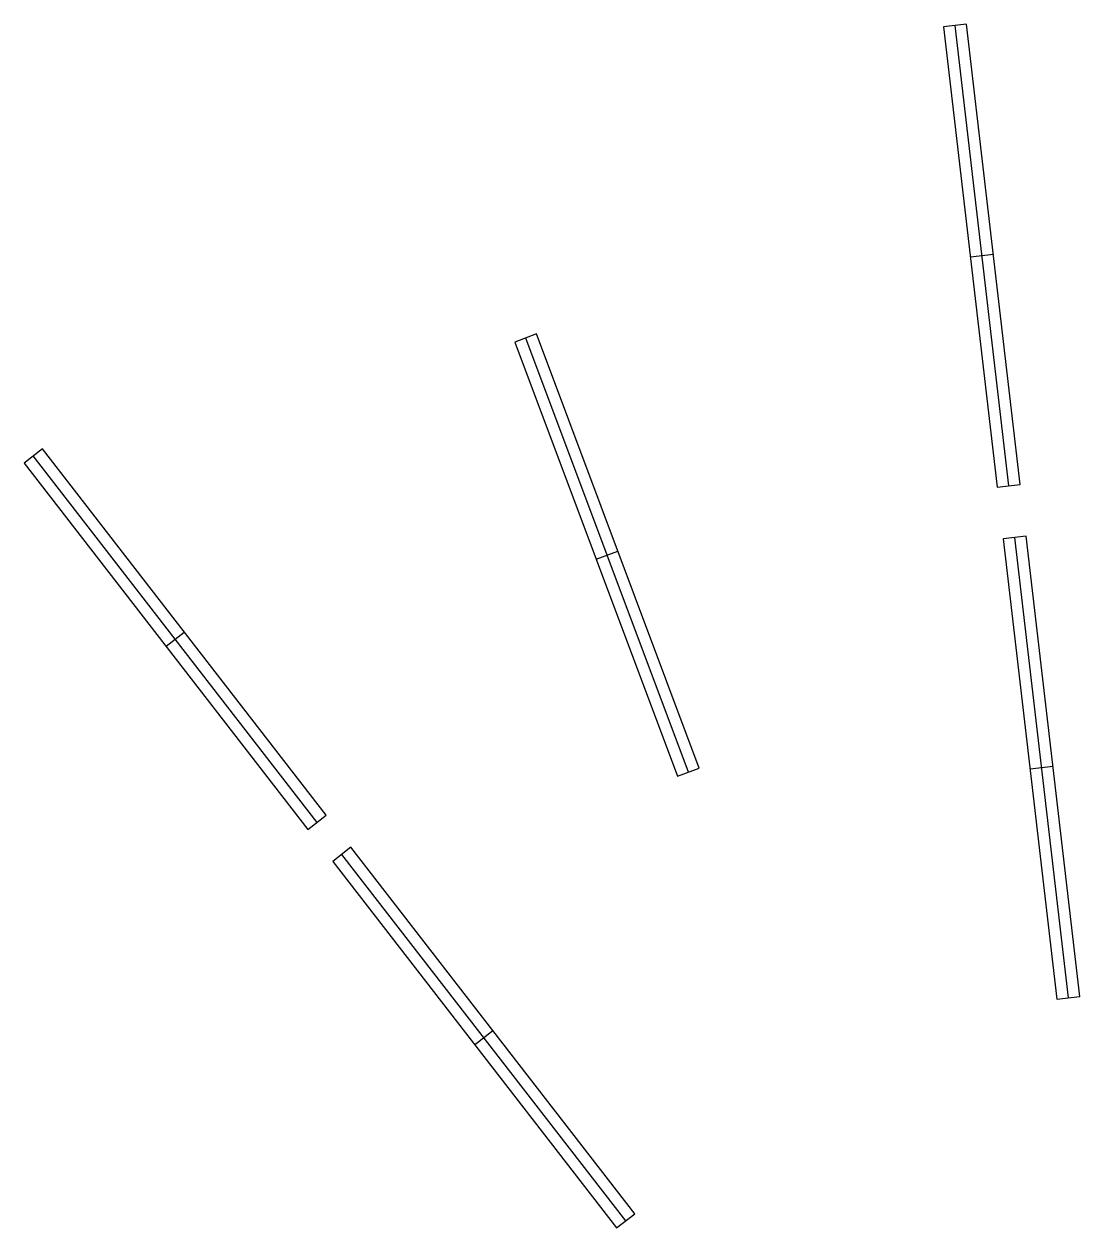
# Model space of a CAD drawing. Header units: metres. Extents: x -43.5 to 38.5, y 5.9 to 99.4.
import ezdxf

# ---------------------------------------------------------------- set-up
doc = ezdxf.new("R2010")
doc.units = ezdxf.units.M
doc.layers.add('默认', color=7, linetype='Continuous')

msp = doc.modelspace()

# ---------------------------------------------------------------- linework, layer by layer
at = {"layer": '默认'}
for p, q in [((29.694, 99.434), (27.906, 99.226)), ((27.906, 99.226), (32.073, 63.468)), ((32.967, 63.572), (28.8, 99.33)), ((33.861, 63.676), (29.694, 99.434)), ((29.989, 81.347), (31.777, 81.555)), ((-3.703, 75.364), (-5.389, 74.732)), ((8.088, 41.338), (-4.546, 75.048)), ((8.931, 41.654), (-3.703, 75.364)), ((-5.389, 74.732), (7.246, 41.022)), ((-42.074, 66.444), (-43.497, 65.342)), ((-20.032, 37.981), (-42.074, 66.444)), ((-20.744, 37.43), (-42.786, 65.893)), ((-43.497, 65.342), (-21.455, 36.879)), ((32.073, 63.468), (33.861, 63.676)), ((34.328, 59.667), (32.54, 59.459)), ((32.54, 59.459), (36.706, 23.701)), ((37.6, 23.805), (33.434, 59.563)), ((38.494, 23.909), (34.328, 59.667)), ((0.928, 57.877), (2.614, 58.509)), ((-32.476, 51.111), (-31.053, 52.213)), ((7.246, 41.022), (8.931, 41.654)), ((34.623, 41.58), (36.411, 41.788)), ((-21.455, 36.879), (-20.032, 37.981)), ((-18.111, 35.501), (-19.534, 34.399)), ((3.22, 6.487), (-18.822, 34.95)), ((3.931, 7.038), (-18.111, 35.501)), ((-19.534, 34.399), (2.508, 5.936)), ((36.706, 23.701), (38.494, 23.909)), ((-8.513, 20.167), (-7.09, 21.269)), ((2.508, 5.936), (3.931, 7.038))]:
    msp.add_line(p, q, dxfattribs=at)

doc.saveas('drawing.dxf')
